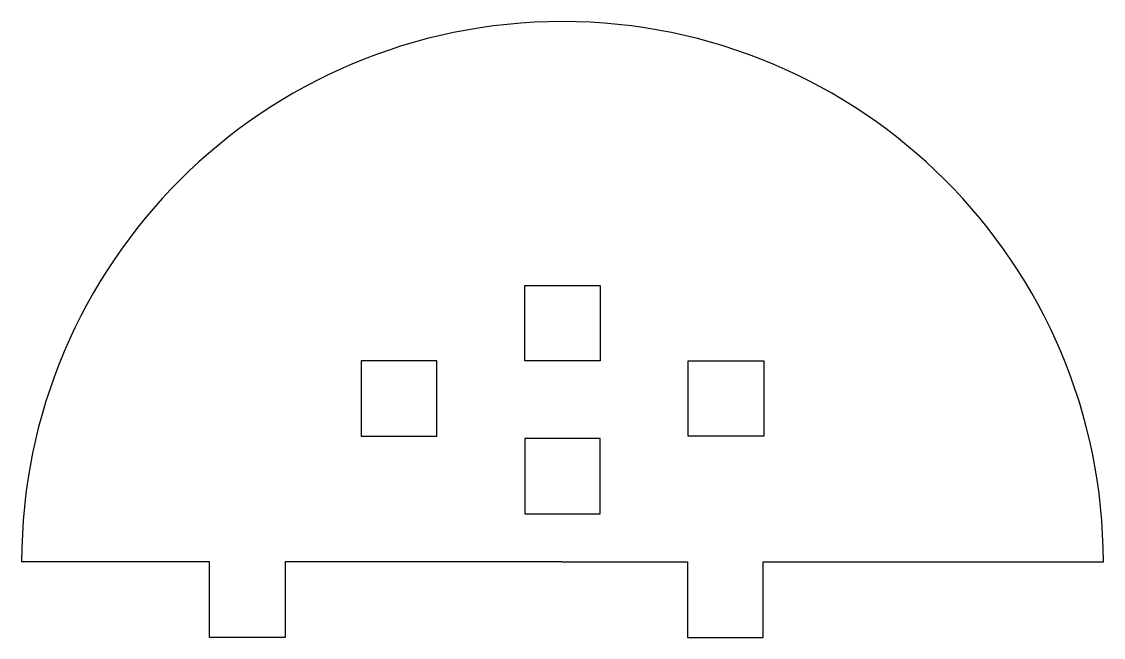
# Model space of a CAD drawing. Header units: millimetres. Extents: x 3420.9 to 3506.9, y 1055.7 to 1104.7.
import ezdxf

# ---------------------------------------------------------------- set-up
doc = ezdxf.new("R2010")
doc.units = ezdxf.units.MM

msp = doc.modelspace()

# ---------------------------------------------------------------- linework, layer by layer
for p, q in [((3435.893, 1061.749), (3420.944, 1061.749)), ((3435.893, 1055.749), (3435.893, 1061.749)), ((3463.893, 1061.749), (3441.893, 1061.749)), ((3441.893, 1061.749), (3441.893, 1055.749)), ((3463.893, 1061.749), (3473.893, 1061.749)), ((3473.893, 1061.749), (3473.893, 1055.749)), ((3479.893, 1055.749), (3479.893, 1061.749)), ((3479.893, 1061.749), (3491.893, 1061.749)), ((3491.893, 1061.749), (3506.944, 1061.749)), ((3441.893, 1055.749), (3435.893, 1055.749)), ((3473.893, 1055.749), (3479.893, 1055.749))]:
    msp.add_line(p, q)
for points in [[(3460.944, 1083.749), (3466.944, 1083.749), (3466.944, 1077.749), (3460.944, 1077.749)], [(3453.944, 1077.749), (3447.944, 1077.749), (3447.944, 1071.749), (3453.944, 1071.749)], [(3473.944, 1077.749), (3479.944, 1077.749), (3479.944, 1071.749), (3473.944, 1071.749)], [(3460.944, 1065.573), (3466.944, 1065.573), (3466.944, 1071.573), (3460.944, 1071.573)]]:
    msp.add_lwpolyline(points, close=True)
msp.add_arc((3463.944, 1061.749), 43, 0, 180)

doc.saveas('drawing.dxf')
